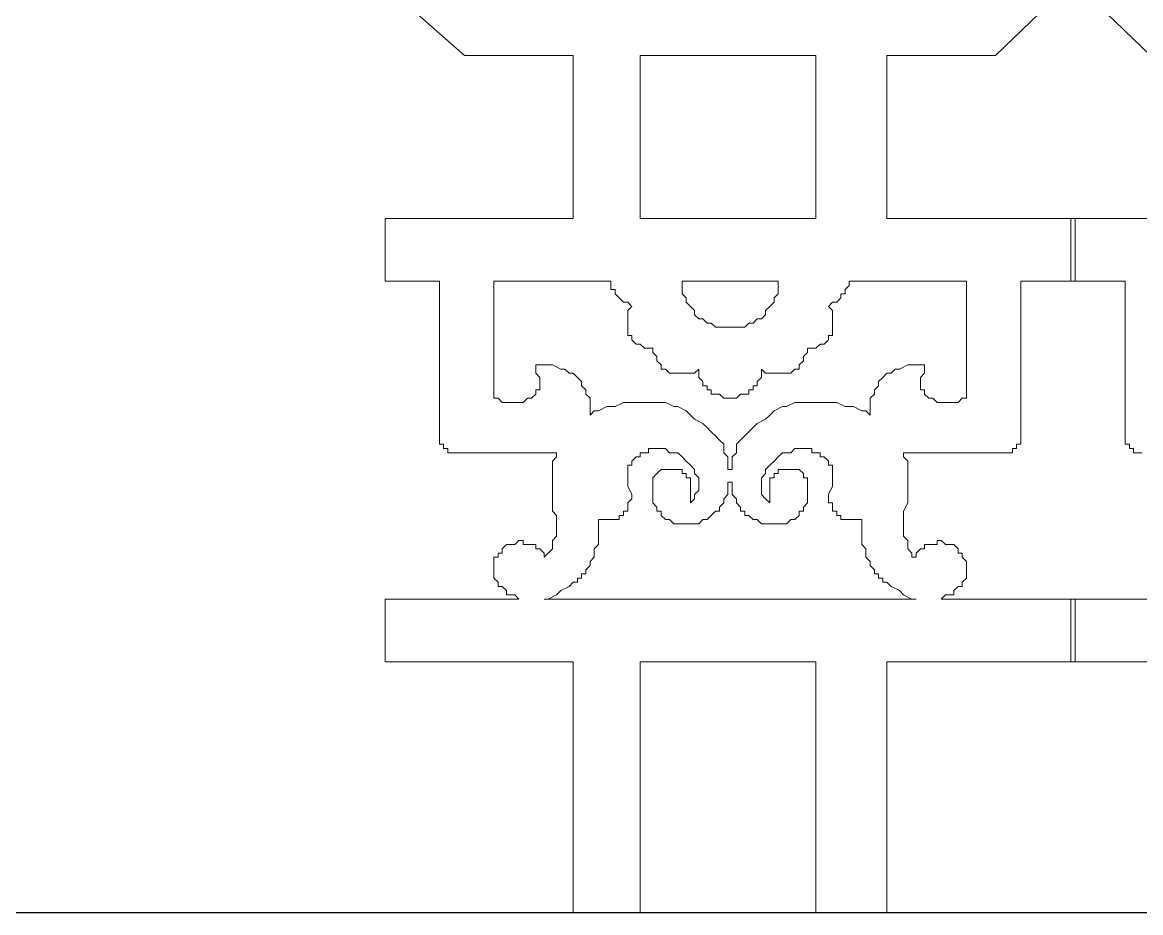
# Model space of a CAD drawing. Extents: x -66030 to 95157, y -13132 to 45879.
# Drawn here: x 42215 to 43260, y 31869 to 32701 of the extents above; entities that cross this region are included whole.
import ezdxf

# ---------------------------------------------------------------- set-up
doc = ezdxf.new("R2010")
doc.units = 0
doc.header["$LTSCALE"] = 100
doc.header["$MEASUREMENT"] = 0
doc.layers.get('0').update_dxf_attribs({"linetype": 'CONTINUOUS'})
doc.layers.add('3', color=11, linetype='CONTINUOUS')

msp = doc.modelspace()

# ---------------------------------------------------------------- linework, layer by layer
at = {"lineweight": 0}
for points in [[(43339.4, 32876.7), (43124.5, 32669.7), (43124.5, 32669.7), (43124.5, 32669.7), (43023, 32669.7), (43023, 32517.3), (43198.7, 32517.3), (43198.7, 32458.7), (43148, 32458.7), (43148, 32314.2), (43148, 32310.3), (43148, 32310.3), (43148, 32310.3), (43148, 32310.3), (43148, 32310.3), (43148, 32310.3), (43148, 32306.4), (43144.1, 32306.4), (43144.1, 32302.5), (43144.1, 32302.5), (43140.2, 32302.5), (43140.2, 32298.6), (43136.2, 32298.6), (43136.2, 32298.6), (43136.2, 32298.6), (43132.3, 32298.6), (43112.8, 32298.6), (43112.8, 32298.6), (43038.6, 32298.6), (43038.6, 32294.7), (43042.5, 32290.8), (43042.5, 32286.9), (43042.5, 32283), (43042.5, 32279.1), (43042.5, 32275.2), (43042.5, 32267.3), (43042.5, 32259.5), (43042.5, 32251.7), (43038.6, 32243.9), (43038.6, 32240), (43038.6, 32232.2), (43038.6, 32228.3), (43038.6, 32220.5), (43042.5, 32216.6), (43042.5, 32212.7), (43042.5, 32208.7), (43042.5, 32208.7), (43046.4, 32204.8), (43046.4, 32204.8), (43046.4, 32200.9), (43050.3, 32200.9), (43050.3, 32204.8), (43050.3, 32204.8), (43054.2, 32208.7), (43054.2, 32208.7), (43058.1, 32208.7), (43058.1, 32212.7), (43062, 32212.7), (43062, 32212.7), (43065.9, 32212.7), (43069.8, 32212.7), (43069.8, 32216.6), (43073.8, 32216.6), (43077.7, 32212.7), (43077.7, 32212.7), (43081.6, 32212.7), (43085.5, 32212.7), (43085.5, 32212.7), (43089.4, 32208.7), (43089.4, 32204.8), (43093.3, 32204.8), (43093.3, 32200.9), (43093.3, 32200.9), (43097.2, 32197), (43097.2, 32193.1), (43097.2, 32189.2), (43097.2, 32189.2), (43097.2, 32185.3), (43097.2, 32181.4), (43093.3, 32177.5), (43093.3, 32177.5), (43093.3, 32173.6), (43089.4, 32173.6), (43089.4, 32173.6), (43085.5, 32169.7), (43085.5, 32165.8), (43081.6, 32165.8), (43077.7, 32165.8), (43073.8, 32161.9), (43073.8, 32161.9), (43198.7, 32161.9), (43198.7, 32103.3), (43023, 32103.3), (43023, 32064.2), (43023, 31868.9), (42956.6, 31868.9), (42956.6, 32064.2), (42956.6, 32103.3), (42874.5, 32103.3), (42792.5, 32103.3), (42792.5, 32064.2), (42792.5, 31868.9), (42730, 31868.9), (42730, 32064.2), (42730, 32103.3), (42554.3, 32103.3), (42554.3, 32161.9), (42679.2, 32161.9), (42679.2, 32161.9), (42675.3, 32165.8), (42671.4, 32165.8), (42667.5, 32165.8), (42667.5, 32169.7), (42663.6, 32173.6), (42663.6, 32173.6), (42659.7, 32173.6), (42659.7, 32177.5), (42659.7, 32177.5), (42655.8, 32181.4), (42655.8, 32185.3), (42655.8, 32189.2), (42655.8, 32189.2), (42655.8, 32193.1), (42655.8, 32197), (42655.8, 32200.9), (42659.7, 32200.9), (42659.7, 32204.8), (42663.6, 32204.8), (42663.6, 32208.7), (42667.5, 32212.7), (42667.5, 32212.7), (42671.4, 32212.7), (42675.3, 32212.7), (42675.3, 32212.7), (42679.2, 32216.6), (42683.2, 32216.6), (42683.2, 32212.7), (42687.1, 32212.7), (42691, 32212.7), (42691, 32212.7), (42694.9, 32212.7), (42694.9, 32208.7), (42698.8, 32208.7), (42698.8, 32208.7), (42702.7, 32204.8), (42702.7, 32204.8), (42702.7, 32200.9), (42702.7, 32200.9), (42706.6, 32204.8), (42706.6, 32204.8), (42710.5, 32208.7), (42710.5, 32208.7), (42710.5, 32212.7), (42710.5, 32212.7), (42710.5, 32216.6), (42714.4, 32220.5), (42714.4, 32228.3), (42714.4, 32232.2), (42714.4, 32240), (42710.5, 32243.9), (42710.5, 32251.7), (42710.5, 32259.5), (42710.5, 32267.3), (42710.5, 32275.2), (42710.5, 32279.1), (42710.5, 32283), (42710.5, 32286.9), (42710.5, 32290.8), (42714.4, 32294.7), (42714.4, 32298.6), (42640.2, 32298.6), (42640.2, 32298.6), (42620.7, 32298.6), (42616.8, 32298.6), (42616.8, 32298.6), (42616.8, 32298.6), (42612.8, 32298.6), (42612.8, 32302.5), (42608.9, 32302.5), (42608.9, 32302.5), (42608.9, 32306.4), (42605, 32306.4), (42605, 32310.3), (42605, 32310.3), (42605, 32310.3), (42605, 32310.3), (42605, 32310.3), (42605, 32310.3), (42605, 32314.2), (42605, 32458.7), (42554.3, 32458.7), (42554.3, 32517.3), (42730, 32517.3), (42730, 32669.7), (42628.5, 32669.7), (42628.5, 32669.7), (42628.5, 32669.7), (42401.9, 32868.9)], [(43339.4, 32876.7), (43124.5, 32669.7), (43124.5, 32669.7), (43124.5, 32669.7), (43023, 32669.7), (43023, 32517.3), (43198.7, 32517.3), (43198.7, 32458.7), (43148, 32458.7), (43148, 32314.2), (43148, 32310.3), (43148, 32310.3), (43148, 32310.3), (43148, 32310.3), (43148, 32310.3), (43148, 32310.3), (43148, 32310.3), (43148, 32310.3), (43148, 32310.3), (43148, 32310.3), (43148, 32310.3), (43148, 32306.4), (43144.1, 32306.4), (43144.1, 32302.5), (43144.1, 32302.5), (43140.2, 32302.5), (43140.2, 32298.6), (43136.2, 32298.6), (43136.2, 32298.6), (43136.2, 32298.6), (43136.2, 32298.6), (43132.3, 32298.6), (43112.8, 32298.6), (43112.8, 32298.6), (43038.6, 32298.6), (43038.6, 32294.7), (43042.5, 32290.8), (43042.5, 32286.9), (43042.5, 32283), (43042.5, 32279.1), (43042.5, 32275.2), (43042.5, 32267.3), (43042.5, 32259.5), (43042.5, 32251.7), (43038.6, 32243.9), (43038.6, 32240), (43038.6, 32232.2), (43038.6, 32228.3), (43038.6, 32220.5), (43042.5, 32216.6), (43042.5, 32212.7), (43042.5, 32208.7), (43042.5, 32208.7), (43046.4, 32204.8), (43046.4, 32204.8), (43046.4, 32200.9), (43050.3, 32200.9), (43050.3, 32204.8), (43050.3, 32204.8), (43054.2, 32208.7), (43054.2, 32208.7), (43058.1, 32208.7), (43058.1, 32212.7), (43062, 32212.7), (43062, 32212.7), (43065.9, 32212.7), (43069.8, 32212.7), (43069.8, 32216.6), (43073.8, 32216.6), (43077.7, 32212.7), (43077.7, 32212.7), (43081.6, 32212.7), (43085.5, 32212.7), (43085.5, 32212.7), (43089.4, 32208.7), (43089.4, 32204.8), (43093.3, 32204.8), (43093.3, 32200.9), (43093.3, 32200.9), (43097.2, 32197), (43097.2, 32193.1), (43097.2, 32189.2), (43097.2, 32189.2), (43097.2, 32185.3), (43097.2, 32181.4), (43093.3, 32177.5), (43093.3, 32177.5), (43093.3, 32173.6), (43089.4, 32173.6), (43089.4, 32173.6), (43085.5, 32169.7), (43085.5, 32165.8), (43081.6, 32165.8), (43077.7, 32165.8), (43073.8, 32161.9), (43073.8, 32161.9), (43198.7, 32161.9), (43198.7, 32103.3), (43023, 32103.3), (43023, 32064.2), (43023, 31868.9), (42956.6, 31868.9), (42956.6, 32064.2), (42956.6, 32103.3), (42874.5, 32103.3), (42792.5, 32103.3), (42792.5, 32064.2), (42792.5, 31868.9), (42730, 31868.9), (42730, 32064.2), (42730, 32103.3), (42554.3, 32103.3), (42554.3, 32161.9), (42679.2, 32161.9), (42679.2, 32161.9), (42675.3, 32165.8), (42671.4, 32165.8), (42667.5, 32165.8), (42667.5, 32169.7), (42663.6, 32173.6), (42663.6, 32173.6), (42659.7, 32173.6), (42659.7, 32177.5), (42659.7, 32177.5), (42655.8, 32181.4), (42655.8, 32185.3), (42655.8, 32189.2), (42655.8, 32189.2), (42655.8, 32193.1), (42655.8, 32197), (42655.8, 32200.9), (42659.7, 32200.9), (42659.7, 32204.8), (42663.6, 32204.8), (42663.6, 32208.7), (42667.5, 32212.7), (42667.5, 32212.7), (42671.4, 32212.7), (42675.3, 32212.7), (42675.3, 32212.7), (42679.2, 32216.6), (42683.2, 32216.6), (42683.2, 32212.7), (42687.1, 32212.7), (42691, 32212.7), (42691, 32212.7), (42694.9, 32212.7), (42694.9, 32208.7), (42698.8, 32208.7), (42698.8, 32208.7), (42702.7, 32204.8), (42702.7, 32204.8), (42702.7, 32200.9), (42702.7, 32200.9), (42706.6, 32204.8), (42706.6, 32204.8), (42710.5, 32208.7), (42710.5, 32208.7), (42710.5, 32212.7), (42710.5, 32212.7), (42710.5, 32216.6), (42714.4, 32220.5), (42714.4, 32228.3), (42714.4, 32232.2), (42714.4, 32240), (42710.5, 32243.9), (42710.5, 32251.7), (42710.5, 32259.5), (42710.5, 32267.3), (42710.5, 32275.2), (42710.5, 32279.1), (42710.5, 32283), (42710.5, 32286.9), (42710.5, 32290.8), (42714.4, 32294.7), (42714.4, 32298.6), (42640.2, 32298.6), (42640.2, 32298.6), (42620.7, 32298.6), (42616.8, 32298.6), (42616.8, 32298.6), (42616.8, 32298.6), (42616.8, 32298.6), (42612.8, 32298.6), (42612.8, 32302.5), (42608.9, 32302.5), (42608.9, 32302.5), (42608.9, 32306.4), (42605, 32306.4), (42605, 32310.3), (42605, 32310.3), (42605, 32310.3), (42605, 32310.3), (42605, 32310.3), (42605, 32310.3), (42605, 32310.3), (42605, 32310.3), (42605, 32310.3), (42605, 32310.3), (42605, 32310.3), (42605, 32314.2), (42605, 32458.7), (42554.3, 32458.7), (42554.3, 32517.3), (42730, 32517.3), (42730, 32669.7), (42628.5, 32669.7), (42628.5, 32669.7), (42628.5, 32669.7), (42401.9, 32868.9)], [(43054.2, 32876.7), (43269.1, 32669.7)], [(43054.2, 32876.7), (43269.1, 32669.7)], [(43370.6, 32517.3), (43194.8, 32517.3), (43194.8, 32458.7), (43245.6, 32458.7), (43245.6, 32314.2), (43245.6, 32310.3), (43245.6, 32310.3), (43245.6, 32310.3), (43245.6, 32310.3), (43245.6, 32310.3), (43245.6, 32310.3), (43245.6, 32306.4), (43249.5, 32306.4), (43249.5, 32302.5), (43249.5, 32302.5), (43253.4, 32302.5), (43253.4, 32298.6), (43257.3, 32298.6), (43257.3, 32298.6), (43257.3, 32298.6), (43261.2, 32298.6)], [(43370.6, 32517.3), (43194.8, 32517.3), (43194.8, 32458.7), (43245.6, 32458.7), (43245.6, 32314.2), (43245.6, 32310.3), (43245.6, 32310.3), (43245.6, 32310.3), (43245.6, 32310.3), (43245.6, 32310.3), (43245.6, 32310.3), (43245.6, 32310.3), (43245.6, 32310.3), (43245.6, 32310.3), (43245.6, 32310.3), (43245.6, 32310.3), (43245.6, 32306.4), (43249.5, 32306.4), (43249.5, 32302.5), (43249.5, 32302.5), (43253.4, 32302.5), (43253.4, 32298.6), (43257.3, 32298.6), (43257.3, 32298.6), (43257.3, 32298.6), (43257.3, 32298.6), (43261.2, 32298.6)], [(43323.7, 32161.9), (43194.8, 32161.9), (43194.8, 32103.3), (43370.6, 32103.3)], [(43323.7, 32161.9), (43194.8, 32161.9), (43194.8, 32103.3), (43370.6, 32103.3)]]:
    msp.add_lwpolyline(points, dxfattribs=at)
for points in [[(42956.6, 32669.7), (42956.6, 32517.3), (42874.5, 32517.3), (42792.5, 32517.3), (42792.5, 32669.7), (42956.6, 32669.7)], [(42956.6, 32669.7), (42956.6, 32517.3), (42874.5, 32517.3), (42792.5, 32517.3), (42792.5, 32669.7), (42956.6, 32669.7)], [(42874.5, 32349.4), (42878.5, 32349.4), (42882.4, 32349.4), (42882.4, 32349.4), (42886.3, 32353.3), (42890.2, 32353.3), (42890.2, 32353.3), (42894.1, 32353.3), (42894.1, 32357.2), (42898, 32357.2), (42898, 32361.1), (42901.9, 32361.1), (42901.9, 32365), (42901.9, 32365), (42905.8, 32368.9), (42905.8, 32372.8), (42905.8, 32376.7), (42909.7, 32372.8), (42913.6, 32372.8), (42917.5, 32372.8), (42917.5, 32372.8), (42921.4, 32372.8), (42925.3, 32372.8), (42925.3, 32372.8), (42929.2, 32372.8), (42933.1, 32372.8), (42933.1, 32372.8), (42937, 32376.7), (42937, 32376.7), (42937, 32376.7), (42940.9, 32376.7), (42940.9, 32380.6), (42940.9, 32380.6), (42944.9, 32384.5), (42944.9, 32384.5), (42944.9, 32388.4), (42948.8, 32392.3), (42948.8, 32396.2), (42948.8, 32396.2), (42952.7, 32396.2), (42952.7, 32396.2), (42956.6, 32396.2), (42960.5, 32400.1), (42960.5, 32400.1), (42964.4, 32400.1), (42964.4, 32400.1), (42968.3, 32404), (42968.3, 32404), (42968.3, 32408), (42972.2, 32408), (42972.2, 32408), (42972.2, 32411.9), (42972.2, 32415.8), (42972.2, 32419.7), (42972.2, 32423.6), (42972.2, 32427.5), (42972.2, 32431.4), (42968.3, 32435.3), (42968.3, 32435.3), (42972.2, 32439.2), (42976.1, 32439.2), (42976.1, 32439.2), (42980, 32443.1), (42980, 32443.1), (42980, 32447), (42983.9, 32447), (42983.9, 32450.9), (42983.9, 32450.9), (42987.8, 32454.8), (42987.8, 32458.7), (42987.8, 32458.7), (43085.5, 32458.7), (43089.4, 32458.7), (43093.3, 32458.7), (43093.3, 32458.7), (43097.2, 32458.7), (43097.2, 32454.8), (43097.2, 32454.8), (43097.2, 32454.8), (43097.2, 32454.8), (43097.2, 32450.9), (43097.2, 32353.3), (43097.2, 32353.3), (43097.2, 32349.4), (43097.2, 32349.4), (43097.2, 32349.4), (43093.3, 32349.4), (43093.3, 32349.4), (43089.4, 32345.5), (43085.5, 32345.5), (43081.6, 32345.5), (43073.8, 32345.5), (43073.8, 32345.5), (43069.8, 32345.5), (43065.9, 32349.4), (43065.9, 32349.4), (43062, 32349.4), (43062, 32349.4), (43058.1, 32353.3), (43058.1, 32353.3), (43058.1, 32357.2), (43054.2, 32357.2), (43054.2, 32361.1), (43054.2, 32365), (43054.2, 32365), (43054.2, 32368.9), (43058.1, 32372.8), (43058.1, 32376.7), (43058.1, 32380.6), (43054.2, 32380.6), (43046.4, 32380.6), (43042.5, 32380.6), (43034.7, 32376.7), (43030.8, 32376.7), (43026.9, 32372.8), (43023, 32372.8), (43019.1, 32368.9), (43019.1, 32368.9), (43015.2, 32365), (43015.2, 32365), (43015.2, 32361.1), (43011.3, 32357.2), (43011.3, 32353.3), (43007.4, 32349.4), (43007.4, 32345.5), (43007.4, 32341.6), (43007.4, 32333.7), (43007.4, 32333.7), (43003.4, 32337.6), (42999.5, 32337.6), (42991.7, 32341.6), (42983.9, 32341.6), (42976.1, 32345.5), (42968.3, 32345.5), (42964.4, 32345.5), (42956.6, 32345.5), (42952.7, 32345.5), (42948.8, 32345.5), (42944.9, 32345.5), (42940.9, 32345.5), (42937, 32345.5), (42929.2, 32341.6), (42925.3, 32341.6), (42917.5, 32337.6), (42913.6, 32333.7), (42909.7, 32329.8), (42901.9, 32325.9), (42898, 32322), (42894.1, 32318.1), (42890.2, 32314.2), (42886.3, 32310.3), (42882.4, 32306.4), (42882.4, 32298.6), (42878.5, 32294.7), (42878.5, 32290.8), (42878.5, 32283), (42874.5, 32283), (42874.5, 32283), (42874.5, 32283), (42874.5, 32290.8), (42874.5, 32294.7), (42870.6, 32298.6), (42870.6, 32306.4), (42866.7, 32310.3), (42862.8, 32314.2), (42858.9, 32318.1), (42855, 32322), (42851.1, 32325.9), (42843.3, 32329.8), (42839.4, 32333.7), (42835.5, 32337.6), (42827.7, 32341.6), (42823.8, 32341.6), (42816, 32345.5), (42812.1, 32345.5), (42808.1, 32345.5), (42804.2, 32345.5), (42800.3, 32345.5), (42792.5, 32345.5), (42788.6, 32345.5), (42784.7, 32345.5), (42776.9, 32345.5), (42769.1, 32341.6), (42761.3, 32341.6), (42753.5, 32337.6), (42749.6, 32337.6), (42745.7, 32333.7), (42745.7, 32333.7), (42745.7, 32341.6), (42745.7, 32345.5), (42745.7, 32349.4), (42741.7, 32353.3), (42741.7, 32357.2), (42737.8, 32361.1), (42737.8, 32365), (42737.8, 32365), (42733.9, 32368.9), (42733.9, 32368.9), (42730, 32372.8), (42726.1, 32372.8), (42722.2, 32376.7), (42718.3, 32376.7), (42710.5, 32380.6), (42706.6, 32380.6), (42698.8, 32380.6), (42694.9, 32380.6), (42694.9, 32376.7), (42694.9, 32372.8), (42698.8, 32368.9), (42698.8, 32365), (42698.8, 32365), (42698.8, 32361.1), (42698.8, 32357.2), (42694.9, 32357.2), (42694.9, 32353.3), (42694.9, 32353.3), (42691, 32349.4), (42691, 32349.4), (42687.1, 32349.4), (42687.1, 32349.4), (42683.2, 32345.5), (42679.2, 32345.5), (42679.2, 32345.5), (42671.4, 32345.5), (42667.5, 32345.5), (42663.6, 32345.5), (42659.7, 32349.4), (42659.7, 32349.4), (42655.8, 32349.4), (42655.8, 32349.4), (42655.8, 32349.4), (42655.8, 32353.3), (42655.8, 32353.3), (42655.8, 32450.9), (42655.8, 32454.8), (42655.8, 32454.8), (42655.8, 32454.8), (42655.8, 32454.8), (42655.8, 32458.7), (42659.7, 32458.7), (42659.7, 32458.7), (42663.6, 32458.7), (42667.5, 32458.7), (42765.2, 32458.7), (42765.2, 32458.7), (42765.2, 32454.8), (42765.2, 32450.9), (42769.1, 32450.9), (42769.1, 32447), (42769.1, 32447), (42773, 32443.1), (42773, 32443.1), (42776.9, 32439.2), (42776.9, 32439.2), (42780.8, 32439.2), (42784.7, 32435.3), (42784.7, 32435.3), (42780.8, 32431.4), (42780.8, 32427.5), (42780.8, 32423.6), (42780.8, 32419.7), (42780.8, 32415.8), (42780.8, 32411.9), (42780.8, 32408), (42780.8, 32408), (42784.7, 32408), (42784.7, 32404), (42784.7, 32404), (42788.6, 32400.1), (42788.6, 32400.1), (42792.5, 32400.1), (42792.5, 32400.1), (42796.4, 32396.2), (42796.4, 32396.2), (42800.3, 32396.2), (42804.2, 32396.2), (42804.2, 32396.2), (42804.2, 32392.3), (42808.1, 32388.4), (42808.1, 32384.5), (42808.1, 32384.5), (42812.1, 32380.6), (42812.1, 32380.6), (42812.1, 32376.7), (42816, 32376.7), (42816, 32376.7), (42819.9, 32372.8), (42819.9, 32372.8), (42823.8, 32372.8), (42827.7, 32372.8), (42827.7, 32372.8), (42831.6, 32372.8), (42835.5, 32372.8), (42835.5, 32372.8), (42839.4, 32372.8), (42843.3, 32372.8), (42847.2, 32376.7), (42847.2, 32372.8), (42847.2, 32368.9), (42851.1, 32365), (42851.1, 32365), (42851.1, 32361.1), (42855, 32361.1), (42855, 32357.2), (42858.9, 32357.2), (42858.9, 32353.3), (42862.8, 32353.3), (42862.8, 32353.3), (42866.7, 32353.3), (42870.6, 32349.4), (42870.6, 32349.4), (42874.5, 32349.4), (42874.5, 32349.4)], [(42874.5, 32349.4), (42878.5, 32349.4), (42882.4, 32349.4), (42882.4, 32349.4), (42886.3, 32353.3), (42890.2, 32353.3), (42890.2, 32353.3), (42894.1, 32353.3), (42894.1, 32357.2), (42898, 32357.2), (42898, 32361.1), (42901.9, 32361.1), (42901.9, 32365), (42901.9, 32365), (42905.8, 32368.9), (42905.8, 32372.8), (42905.8, 32376.7), (42909.7, 32372.8), (42913.6, 32372.8), (42917.5, 32372.8), (42917.5, 32372.8), (42921.4, 32372.8), (42925.3, 32372.8), (42925.3, 32372.8), (42929.2, 32372.8), (42933.1, 32372.8), (42933.1, 32372.8), (42937, 32376.7), (42937, 32376.7), (42937, 32376.7), (42940.9, 32376.7), (42940.9, 32380.6), (42940.9, 32380.6), (42944.9, 32384.5), (42944.9, 32384.5), (42944.9, 32388.4), (42948.8, 32392.3), (42948.8, 32396.2), (42948.8, 32396.2), (42952.7, 32396.2), (42952.7, 32396.2), (42956.6, 32396.2), (42960.5, 32400.1), (42960.5, 32400.1), (42964.4, 32400.1), (42964.4, 32400.1), (42968.3, 32404), (42968.3, 32404), (42968.3, 32408), (42972.2, 32408), (42972.2, 32408), (42972.2, 32411.9), (42972.2, 32415.8), (42972.2, 32419.7), (42972.2, 32423.6), (42972.2, 32427.5), (42972.2, 32431.4), (42968.3, 32435.3), (42968.3, 32435.3), (42972.2, 32439.2), (42976.1, 32439.2), (42976.1, 32439.2), (42980, 32443.1), (42980, 32443.1), (42980, 32447), (42983.9, 32447), (42983.9, 32450.9), (42983.9, 32450.9), (42987.8, 32454.8), (42987.8, 32458.7), (42987.8, 32458.7), (43085.5, 32458.7), (43089.4, 32458.7), (43093.3, 32458.7), (43093.3, 32458.7), (43097.2, 32458.7), (43097.2, 32454.8), (43097.2, 32454.8), (43097.2, 32454.8), (43097.2, 32454.8), (43097.2, 32450.9), (43097.2, 32353.3), (43097.2, 32353.3), (43097.2, 32349.4), (43097.2, 32349.4), (43097.2, 32349.4), (43093.3, 32349.4), (43093.3, 32349.4), (43089.4, 32345.5), (43085.5, 32345.5), (43081.6, 32345.5), (43073.8, 32345.5), (43073.8, 32345.5), (43069.8, 32345.5), (43065.9, 32349.4), (43065.9, 32349.4), (43062, 32349.4), (43062, 32349.4), (43058.1, 32353.3), (43058.1, 32353.3), (43058.1, 32357.2), (43054.2, 32357.2), (43054.2, 32361.1), (43054.2, 32365), (43054.2, 32365), (43054.2, 32368.9), (43058.1, 32372.8), (43058.1, 32376.7), (43058.1, 32380.6), (43054.2, 32380.6), (43046.4, 32380.6), (43042.5, 32380.6), (43034.7, 32376.7), (43030.8, 32376.7), (43026.9, 32372.8), (43023, 32372.8), (43019.1, 32368.9), (43019.1, 32368.9), (43015.2, 32365), (43015.2, 32365), (43015.2, 32361.1), (43011.3, 32357.2), (43011.3, 32353.3), (43007.4, 32349.4), (43007.4, 32345.5), (43007.4, 32341.6), (43007.4, 32333.7), (43007.4, 32333.7), (43003.4, 32337.6), (42999.5, 32337.6), (42991.7, 32341.6), (42983.9, 32341.6), (42976.1, 32345.5), (42968.3, 32345.5), (42964.4, 32345.5), (42956.6, 32345.5), (42952.7, 32345.5), (42948.8, 32345.5), (42944.9, 32345.5), (42940.9, 32345.5), (42937, 32345.5), (42929.2, 32341.6), (42925.3, 32341.6), (42917.5, 32337.6), (42913.6, 32333.7), (42909.7, 32329.8), (42901.9, 32325.9), (42898, 32322), (42894.1, 32318.1), (42890.2, 32314.2), (42886.3, 32310.3), (42882.4, 32306.4), (42882.4, 32298.6), (42878.5, 32294.7), (42878.5, 32290.8), (42878.5, 32283), (42874.5, 32283), (42874.5, 32283), (42874.5, 32283), (42874.5, 32283), (42874.5, 32290.8), (42874.5, 32294.7), (42870.6, 32298.6), (42870.6, 32306.4), (42866.7, 32310.3), (42862.8, 32314.2), (42858.9, 32318.1), (42855, 32322), (42851.1, 32325.9), (42843.3, 32329.8), (42839.4, 32333.7), (42835.5, 32337.6), (42827.7, 32341.6), (42823.8, 32341.6), (42816, 32345.5), (42812.1, 32345.5), (42808.1, 32345.5), (42804.2, 32345.5), (42800.3, 32345.5), (42792.5, 32345.5), (42788.6, 32345.5), (42784.7, 32345.5), (42776.9, 32345.5), (42769.1, 32341.6), (42761.3, 32341.6), (42753.5, 32337.6), (42749.6, 32337.6), (42745.7, 32333.7), (42745.7, 32333.7), (42745.7, 32341.6), (42745.7, 32345.5), (42745.7, 32349.4), (42741.7, 32353.3), (42741.7, 32357.2), (42737.8, 32361.1), (42737.8, 32365), (42737.8, 32365), (42733.9, 32368.9), (42733.9, 32368.9), (42730, 32372.8), (42726.1, 32372.8), (42722.2, 32376.7), (42718.3, 32376.7), (42710.5, 32380.6), (42706.6, 32380.6), (42698.8, 32380.6), (42694.9, 32380.6), (42694.9, 32376.7), (42694.9, 32372.8), (42698.8, 32368.9), (42698.8, 32365), (42698.8, 32365), (42698.8, 32361.1), (42698.8, 32357.2), (42694.9, 32357.2), (42694.9, 32353.3), (42694.9, 32353.3), (42691, 32349.4), (42691, 32349.4), (42687.1, 32349.4), (42687.1, 32349.4), (42683.2, 32345.5), (42679.2, 32345.5), (42679.2, 32345.5), (42671.4, 32345.5), (42667.5, 32345.5), (42663.6, 32345.5), (42659.7, 32349.4), (42659.7, 32349.4), (42655.8, 32349.4), (42655.8, 32349.4), (42655.8, 32349.4), (42655.8, 32353.3), (42655.8, 32353.3), (42655.8, 32450.9), (42655.8, 32454.8), (42655.8, 32454.8), (42655.8, 32454.8), (42655.8, 32454.8), (42655.8, 32458.7), (42659.7, 32458.7), (42659.7, 32458.7), (42663.6, 32458.7), (42667.5, 32458.7), (42765.2, 32458.7), (42765.2, 32458.7), (42765.2, 32454.8), (42765.2, 32450.9), (42769.1, 32450.9), (42769.1, 32447), (42769.1, 32447), (42773, 32443.1), (42773, 32443.1), (42776.9, 32439.2), (42776.9, 32439.2), (42780.8, 32439.2), (42784.7, 32435.3), (42784.7, 32435.3), (42780.8, 32431.4), (42780.8, 32427.5), (42780.8, 32423.6), (42780.8, 32419.7), (42780.8, 32415.8), (42780.8, 32411.9), (42780.8, 32408), (42780.8, 32408), (42784.7, 32408), (42784.7, 32404), (42784.7, 32404), (42788.6, 32400.1), (42788.6, 32400.1), (42792.5, 32400.1), (42792.5, 32400.1), (42796.4, 32396.2), (42796.4, 32396.2), (42800.3, 32396.2), (42804.2, 32396.2), (42804.2, 32396.2), (42804.2, 32392.3), (42808.1, 32388.4), (42808.1, 32384.5), (42808.1, 32384.5), (42812.1, 32380.6), (42812.1, 32380.6), (42812.1, 32376.7), (42816, 32376.7), (42816, 32376.7), (42819.9, 32372.8), (42819.9, 32372.8), (42823.8, 32372.8), (42827.7, 32372.8), (42827.7, 32372.8), (42831.6, 32372.8), (42835.5, 32372.8), (42835.5, 32372.8), (42839.4, 32372.8), (42843.3, 32372.8), (42847.2, 32376.7), (42847.2, 32372.8), (42847.2, 32368.9), (42851.1, 32365), (42851.1, 32365), (42851.1, 32361.1), (42855, 32361.1), (42855, 32357.2), (42858.9, 32357.2), (42858.9, 32353.3), (42862.8, 32353.3), (42862.8, 32353.3), (42866.7, 32353.3), (42870.6, 32349.4), (42870.6, 32349.4), (42874.5, 32349.4), (42874.5, 32349.4)], [(42874.5, 32458.7), (42921.4, 32458.7), (42921.4, 32458.7), (42921.4, 32454.8), (42921.4, 32450.9), (42921.4, 32447), (42917.5, 32443.1), (42917.5, 32439.2), (42913.6, 32435.3), (42909.7, 32431.4), (42909.7, 32427.5), (42905.8, 32423.6), (42901.9, 32423.6), (42898, 32419.7), (42894.1, 32419.7), (42890.2, 32415.8), (42886.3, 32415.8), (42882.4, 32415.8), (42874.5, 32415.8), (42874.5, 32415.8), (42870.6, 32415.8), (42866.7, 32415.8), (42862.8, 32415.8), (42858.9, 32419.7), (42855, 32419.7), (42851.1, 32423.6), (42847.2, 32423.6), (42843.3, 32427.5), (42843.3, 32431.4), (42839.4, 32435.3), (42835.5, 32439.2), (42835.5, 32443.1), (42831.6, 32447), (42831.6, 32450.9), (42831.6, 32454.8), (42831.6, 32458.7), (42831.6, 32458.7), (42874.5, 32458.7), (42874.5, 32458.7)], [(42874.5, 32458.7), (42874.5, 32458.7), (42921.4, 32458.7), (42921.4, 32458.7), (42921.4, 32454.8), (42921.4, 32450.9), (42921.4, 32447), (42917.5, 32443.1), (42917.5, 32439.2), (42913.6, 32435.3), (42909.7, 32431.4), (42909.7, 32427.5), (42905.8, 32423.6), (42901.9, 32423.6), (42898, 32419.7), (42894.1, 32419.7), (42890.2, 32415.8), (42886.3, 32415.8), (42882.4, 32415.8), (42874.5, 32415.8), (42874.5, 32415.8), (42874.5, 32415.8), (42870.6, 32415.8), (42866.7, 32415.8), (42862.8, 32415.8), (42858.9, 32419.7), (42855, 32419.7), (42851.1, 32423.6), (42847.2, 32423.6), (42843.3, 32427.5), (42843.3, 32431.4), (42839.4, 32435.3), (42835.5, 32439.2), (42835.5, 32443.1), (42831.6, 32447), (42831.6, 32450.9), (42831.6, 32454.8), (42831.6, 32458.7), (42831.6, 32458.7), (42874.5, 32458.7), (42874.5, 32458.7)], [(42874.5, 32271.2), (42878.5, 32271.2), (42878.5, 32267.3), (42878.5, 32263.4), (42878.5, 32259.5), (42882.4, 32255.6), (42882.4, 32251.7), (42886.3, 32247.8), (42886.3, 32243.9), (42890.2, 32243.9), (42890.2, 32240), (42894.1, 32240), (42898, 32236.1), (42901.9, 32236.1), (42905.8, 32232.2), (42909.7, 32232.2), (42909.7, 32232.2), (42913.6, 32232.2), (42917.5, 32232.2), (42921.4, 32232.2), (42925.3, 32232.2), (42929.2, 32232.2), (42933.1, 32236.1), (42933.1, 32236.1), (42937, 32236.1), (42940.9, 32240), (42940.9, 32243.9), (42944.9, 32243.9), (42944.9, 32247.8), (42948.8, 32251.7), (42948.8, 32255.6), (42948.8, 32255.6), (42948.8, 32259.5), (42948.8, 32263.4), (42948.8, 32267.3), (42948.8, 32271.2), (42948.8, 32275.2), (42944.9, 32275.2), (42944.9, 32279.1), (42944.9, 32279.1), (42940.9, 32283), (42940.9, 32283), (42940.9, 32283), (42937, 32283), (42937, 32283), (42933.1, 32283), (42933.1, 32283), (42929.2, 32283), (42929.2, 32283), (42925.3, 32283), (42921.4, 32283), (42921.4, 32279.1), (42917.5, 32279.1), (42917.5, 32279.1), (42917.5, 32279.1), (42917.5, 32275.2), (42913.6, 32275.2), (42913.6, 32275.2), (42913.6, 32271.2), (42913.6, 32267.3), (42913.6, 32267.3), (42913.6, 32263.4), (42913.6, 32259.5), (42913.6, 32255.6), (42913.6, 32255.6), (42913.6, 32255.6), (42913.6, 32255.6), (42913.6, 32255.6), (42913.6, 32251.7), (42909.7, 32255.6), (42909.7, 32255.6), (42905.8, 32259.5), (42905.8, 32263.4), (42905.8, 32267.3), (42905.8, 32267.3), (42905.8, 32271.2), (42905.8, 32275.2), (42905.8, 32275.2), (42909.7, 32279.1), (42909.7, 32283), (42909.7, 32283), (42913.6, 32286.9), (42913.6, 32286.9), (42917.5, 32290.8), (42917.5, 32290.8), (42921.4, 32294.7), (42921.4, 32294.7), (42925.3, 32298.6), (42925.3, 32298.6), (42929.2, 32298.6), (42933.1, 32298.6), (42937, 32302.5), (42937, 32302.5), (42940.9, 32302.5), (42944.9, 32302.5), (42944.9, 32302.5), (42948.8, 32302.5), (42952.7, 32302.5), (42952.7, 32298.6), (42956.6, 32298.6), (42960.5, 32298.6), (42960.5, 32294.7), (42964.4, 32294.7), (42964.4, 32294.7), (42968.3, 32290.8), (42968.3, 32290.8), (42968.3, 32286.9), (42972.2, 32286.9), (42972.2, 32283), (42972.2, 32279.1), (42972.2, 32279.1), (42972.2, 32275.2), (42972.2, 32271.2), (42972.2, 32271.2), (42972.2, 32267.3), (42968.3, 32259.5), (42968.3, 32259.5), (42968.3, 32255.6), (42968.3, 32251.7), (42972.2, 32251.7), (42972.2, 32247.8), (42972.2, 32247.8), (42972.2, 32243.9), (42972.2, 32243.9), (42976.1, 32243.9), (42976.1, 32240), (42976.1, 32240), (42980, 32240), (42980, 32236.1), (42983.9, 32236.1), (42987.8, 32236.1), (42987.8, 32236.1), (42991.7, 32236.1), (42995.6, 32236.1), (42995.6, 32236.1), (42999.5, 32236.1), (42999.5, 32228.3), (42999.5, 32220.5), (42999.5, 32212.7), (43003.4, 32208.7), (43003.4, 32200.9), (43007.4, 32197), (43007.4, 32193.1), (43011.3, 32189.2), (43011.3, 32185.3), (43015.2, 32185.3), (43015.2, 32181.4), (43019.1, 32181.4), (43019.1, 32177.5), (43023, 32177.5), (43026.9, 32173.6), (43026.9, 32173.6), (43034.7, 32169.7), (43038.6, 32165.8), (43046.4, 32161.9), (43050.3, 32161.9), (42874.5, 32161.9), (42702.7, 32161.9), (42706.6, 32161.9), (42714.4, 32165.8), (42718.3, 32169.7), (42726.1, 32173.6), (42726.1, 32173.6), (42730, 32177.5), (42733.9, 32177.5), (42733.9, 32181.4), (42737.8, 32181.4), (42737.8, 32185.3), (42741.7, 32185.3), (42741.7, 32189.2), (42745.7, 32193.1), (42745.7, 32197), (42749.6, 32200.9), (42749.6, 32208.7), (42753.5, 32212.7), (42753.5, 32220.5), (42753.5, 32228.3), (42753.5, 32236.1), (42757.4, 32236.1), (42757.4, 32236.1), (42761.3, 32236.1), (42765.2, 32236.1), (42765.2, 32236.1), (42769.1, 32236.1), (42773, 32236.1), (42773, 32240), (42776.9, 32240), (42776.9, 32240), (42776.9, 32243.9), (42780.8, 32243.9), (42780.8, 32243.9), (42780.8, 32247.8), (42780.8, 32247.8), (42780.8, 32251.7), (42780.8, 32251.7), (42784.7, 32255.6), (42784.7, 32259.5), (42784.7, 32259.5), (42780.8, 32267.3), (42780.8, 32271.2), (42780.8, 32271.2), (42780.8, 32275.2), (42780.8, 32279.1), (42780.8, 32279.1), (42780.8, 32283), (42780.8, 32286.9), (42784.7, 32286.9), (42784.7, 32290.8), (42784.7, 32290.8), (42788.6, 32294.7), (42788.6, 32294.7), (42792.5, 32294.7), (42792.5, 32298.6), (42796.4, 32298.6), (42800.3, 32298.6), (42800.3, 32302.5), (42804.2, 32302.5), (42808.1, 32302.5), (42808.1, 32302.5), (42812.1, 32302.5), (42816, 32302.5), (42816, 32302.5), (42819.9, 32298.6), (42823.8, 32298.6), (42823.8, 32298.6), (42827.7, 32298.6), (42831.6, 32294.7), (42831.6, 32294.7), (42835.5, 32290.8), (42835.5, 32290.8), (42839.4, 32286.9), (42839.4, 32286.9), (42843.3, 32283), (42843.3, 32283), (42843.3, 32279.1), (42847.2, 32275.2), (42847.2, 32275.2), (42847.2, 32271.2), (42847.2, 32267.3), (42847.2, 32267.3), (42847.2, 32263.4), (42843.3, 32259.5), (42843.3, 32255.6), (42843.3, 32255.6), (42839.4, 32251.7), (42839.4, 32255.6), (42839.4, 32255.6), (42839.4, 32255.6), (42839.4, 32255.6), (42839.4, 32255.6), (42839.4, 32259.5), (42839.4, 32263.4), (42839.4, 32267.3), (42839.4, 32267.3), (42839.4, 32271.2), (42839.4, 32275.2), (42839.4, 32275.2), (42835.5, 32275.2), (42835.5, 32279.1), (42835.5, 32279.1), (42835.5, 32279.1), (42831.6, 32279.1), (42831.6, 32283), (42827.7, 32283), (42823.8, 32283), (42823.8, 32283), (42819.9, 32283), (42819.9, 32283), (42816, 32283), (42816, 32283), (42812.1, 32283), (42812.1, 32283), (42812.1, 32283), (42808.1, 32279.1), (42808.1, 32279.1), (42804.2, 32275.2), (42804.2, 32275.2), (42804.2, 32271.2), (42804.2, 32267.3), (42804.2, 32263.4), (42804.2, 32259.5), (42804.2, 32255.6), (42804.2, 32255.6), (42804.2, 32251.7), (42808.1, 32247.8), (42808.1, 32243.9), (42812.1, 32243.9), (42812.1, 32240), (42816, 32236.1), (42819.9, 32236.1), (42819.9, 32236.1), (42823.8, 32232.2), (42827.7, 32232.2), (42831.6, 32232.2), (42835.5, 32232.2), (42839.4, 32232.2), (42843.3, 32232.2), (42843.3, 32232.2), (42847.2, 32232.2), (42851.1, 32236.1), (42855, 32236.1), (42858.9, 32240), (42858.9, 32240), (42862.8, 32243.9), (42866.7, 32243.9), (42866.7, 32247.8), (42870.6, 32251.7), (42870.6, 32255.6), (42874.5, 32259.5), (42874.5, 32263.4), (42874.5, 32267.3), (42874.5, 32271.2), (42874.5, 32271.2), (42874.5, 32271.2)], [(42874.5, 32271.2), (42874.5, 32271.2), (42878.5, 32271.2), (42878.5, 32267.3), (42878.5, 32263.4), (42878.5, 32259.5), (42882.4, 32255.6), (42882.4, 32251.7), (42886.3, 32247.8), (42886.3, 32243.9), (42890.2, 32243.9), (42890.2, 32240), (42894.1, 32240), (42898, 32236.1), (42901.9, 32236.1), (42905.8, 32232.2), (42909.7, 32232.2), (42909.7, 32232.2), (42913.6, 32232.2), (42917.5, 32232.2), (42921.4, 32232.2), (42925.3, 32232.2), (42929.2, 32232.2), (42933.1, 32236.1), (42933.1, 32236.1), (42937, 32236.1), (42940.9, 32240), (42940.9, 32243.9), (42944.9, 32243.9), (42944.9, 32247.8), (42948.8, 32251.7), (42948.8, 32255.6), (42948.8, 32255.6), (42948.8, 32259.5), (42948.8, 32263.4), (42948.8, 32267.3), (42948.8, 32271.2), (42948.8, 32275.2), (42944.9, 32275.2), (42944.9, 32279.1), (42944.9, 32279.1), (42940.9, 32283), (42940.9, 32283), (42940.9, 32283), (42937, 32283), (42937, 32283), (42933.1, 32283), (42933.1, 32283), (42929.2, 32283), (42929.2, 32283), (42925.3, 32283), (42921.4, 32283), (42921.4, 32279.1), (42917.5, 32279.1), (42917.5, 32279.1), (42917.5, 32279.1), (42917.5, 32275.2), (42913.6, 32275.2), (42913.6, 32275.2), (42913.6, 32271.2), (42913.6, 32267.3), (42913.6, 32267.3), (42913.6, 32263.4), (42913.6, 32259.5), (42913.6, 32255.6), (42913.6, 32255.6), (42913.6, 32255.6), (42913.6, 32255.6), (42913.6, 32255.6), (42913.6, 32251.7), (42909.7, 32255.6), (42909.7, 32255.6), (42905.8, 32259.5), (42905.8, 32263.4), (42905.8, 32267.3), (42905.8, 32267.3), (42905.8, 32271.2), (42905.8, 32275.2), (42905.8, 32275.2), (42909.7, 32279.1), (42909.7, 32283), (42909.7, 32283), (42913.6, 32286.9), (42913.6, 32286.9), (42917.5, 32290.8), (42917.5, 32290.8), (42921.4, 32294.7), (42921.4, 32294.7), (42925.3, 32298.6), (42925.3, 32298.6), (42929.2, 32298.6), (42933.1, 32298.6), (42937, 32302.5), (42937, 32302.5), (42940.9, 32302.5), (42944.9, 32302.5), (42944.9, 32302.5), (42948.8, 32302.5), (42952.7, 32302.5), (42952.7, 32298.6), (42956.6, 32298.6), (42960.5, 32298.6), (42960.5, 32294.7), (42964.4, 32294.7), (42964.4, 32294.7), (42968.3, 32290.8), (42968.3, 32290.8), (42968.3, 32286.9), (42972.2, 32286.9), (42972.2, 32283), (42972.2, 32279.1), (42972.2, 32279.1), (42972.2, 32275.2), (42972.2, 32271.2), (42972.2, 32271.2), (42972.2, 32267.3), (42968.3, 32259.5), (42968.3, 32259.5), (42968.3, 32255.6), (42968.3, 32251.7), (42972.2, 32251.7), (42972.2, 32247.8), (42972.2, 32247.8), (42972.2, 32243.9), (42972.2, 32243.9), (42976.1, 32243.9), (42976.1, 32240), (42976.1, 32240), (42980, 32240), (42980, 32236.1), (42983.9, 32236.1), (42987.8, 32236.1), (42987.8, 32236.1), (42991.7, 32236.1), (42995.6, 32236.1), (42995.6, 32236.1), (42999.5, 32236.1), (42999.5, 32228.3), (42999.5, 32220.5), (42999.5, 32212.7), (43003.4, 32208.7), (43003.4, 32200.9), (43007.4, 32197), (43007.4, 32193.1), (43011.3, 32189.2), (43011.3, 32185.3), (43015.2, 32185.3), (43015.2, 32181.4), (43019.1, 32181.4), (43019.1, 32177.5), (43023, 32177.5), (43026.9, 32173.6), (43026.9, 32173.6), (43034.7, 32169.7), (43038.6, 32165.8), (43046.4, 32161.9), (43050.3, 32161.9), (42874.5, 32161.9), (42702.7, 32161.9), (42706.6, 32161.9), (42714.4, 32165.8), (42718.3, 32169.7), (42726.1, 32173.6), (42726.1, 32173.6), (42730, 32177.5), (42733.9, 32177.5), (42733.9, 32181.4), (42737.8, 32181.4), (42737.8, 32185.3), (42741.7, 32185.3), (42741.7, 32189.2), (42745.7, 32193.1), (42745.7, 32197), (42749.6, 32200.9), (42749.6, 32208.7), (42753.5, 32212.7), (42753.5, 32220.5), (42753.5, 32228.3), (42753.5, 32236.1), (42757.4, 32236.1), (42757.4, 32236.1), (42761.3, 32236.1), (42765.2, 32236.1), (42765.2, 32236.1), (42769.1, 32236.1), (42773, 32236.1), (42773, 32240), (42776.9, 32240), (42776.9, 32240), (42776.9, 32243.9), (42780.8, 32243.9), (42780.8, 32243.9), (42780.8, 32247.8), (42780.8, 32247.8), (42780.8, 32251.7), (42780.8, 32251.7), (42784.7, 32255.6), (42784.7, 32259.5), (42784.7, 32259.5), (42780.8, 32267.3), (42780.8, 32271.2), (42780.8, 32271.2), (42780.8, 32275.2), (42780.8, 32279.1), (42780.8, 32279.1), (42780.8, 32283), (42780.8, 32286.9), (42784.7, 32286.9), (42784.7, 32290.8), (42784.7, 32290.8), (42788.6, 32294.7), (42788.6, 32294.7), (42792.5, 32294.7), (42792.5, 32298.6), (42796.4, 32298.6), (42800.3, 32298.6), (42800.3, 32302.5), (42804.2, 32302.5), (42808.1, 32302.5), (42808.1, 32302.5), (42812.1, 32302.5), (42816, 32302.5), (42816, 32302.5), (42819.9, 32298.6), (42823.8, 32298.6), (42823.8, 32298.6), (42827.7, 32298.6), (42831.6, 32294.7), (42831.6, 32294.7), (42835.5, 32290.8), (42835.5, 32290.8), (42839.4, 32286.9), (42839.4, 32286.9), (42843.3, 32283), (42843.3, 32283), (42843.3, 32279.1), (42847.2, 32275.2), (42847.2, 32275.2), (42847.2, 32271.2), (42847.2, 32267.3), (42847.2, 32267.3), (42847.2, 32263.4), (42843.3, 32259.5), (42843.3, 32255.6), (42843.3, 32255.6), (42839.4, 32251.7), (42839.4, 32255.6), (42839.4, 32255.6), (42839.4, 32255.6), (42839.4, 32255.6), (42839.4, 32255.6), (42839.4, 32259.5), (42839.4, 32263.4), (42839.4, 32267.3), (42839.4, 32267.3), (42839.4, 32271.2), (42839.4, 32275.2), (42839.4, 32275.2), (42835.5, 32275.2), (42835.5, 32279.1), (42835.5, 32279.1), (42835.5, 32279.1), (42831.6, 32279.1), (42831.6, 32283), (42827.7, 32283), (42823.8, 32283), (42823.8, 32283), (42819.9, 32283), (42819.9, 32283), (42816, 32283), (42816, 32283), (42812.1, 32283), (42812.1, 32283), (42812.1, 32283), (42808.1, 32279.1), (42808.1, 32279.1), (42804.2, 32275.2), (42804.2, 32275.2), (42804.2, 32271.2), (42804.2, 32267.3), (42804.2, 32263.4), (42804.2, 32259.5), (42804.2, 32255.6), (42804.2, 32255.6), (42804.2, 32251.7), (42808.1, 32247.8), (42808.1, 32243.9), (42812.1, 32243.9), (42812.1, 32240), (42816, 32236.1), (42819.9, 32236.1), (42819.9, 32236.1), (42823.8, 32232.2), (42827.7, 32232.2), (42831.6, 32232.2), (42835.5, 32232.2), (42839.4, 32232.2), (42843.3, 32232.2), (42843.3, 32232.2), (42847.2, 32232.2), (42851.1, 32236.1), (42855, 32236.1), (42858.9, 32240), (42858.9, 32240), (42862.8, 32243.9), (42866.7, 32243.9), (42866.7, 32247.8), (42870.6, 32251.7), (42870.6, 32255.6), (42874.5, 32259.5), (42874.5, 32263.4), (42874.5, 32267.3), (42874.5, 32271.2), (42874.5, 32271.2), (42874.5, 32271.2)]]:
    msp.add_lwpolyline(points, close=True, dxfattribs=at)
at = {"layer": '3', "color": 2}
msp.add_line((-66009.4, 31868.9), (90873, 31868.9), dxfattribs=at)

doc.saveas('drawing.dxf')
